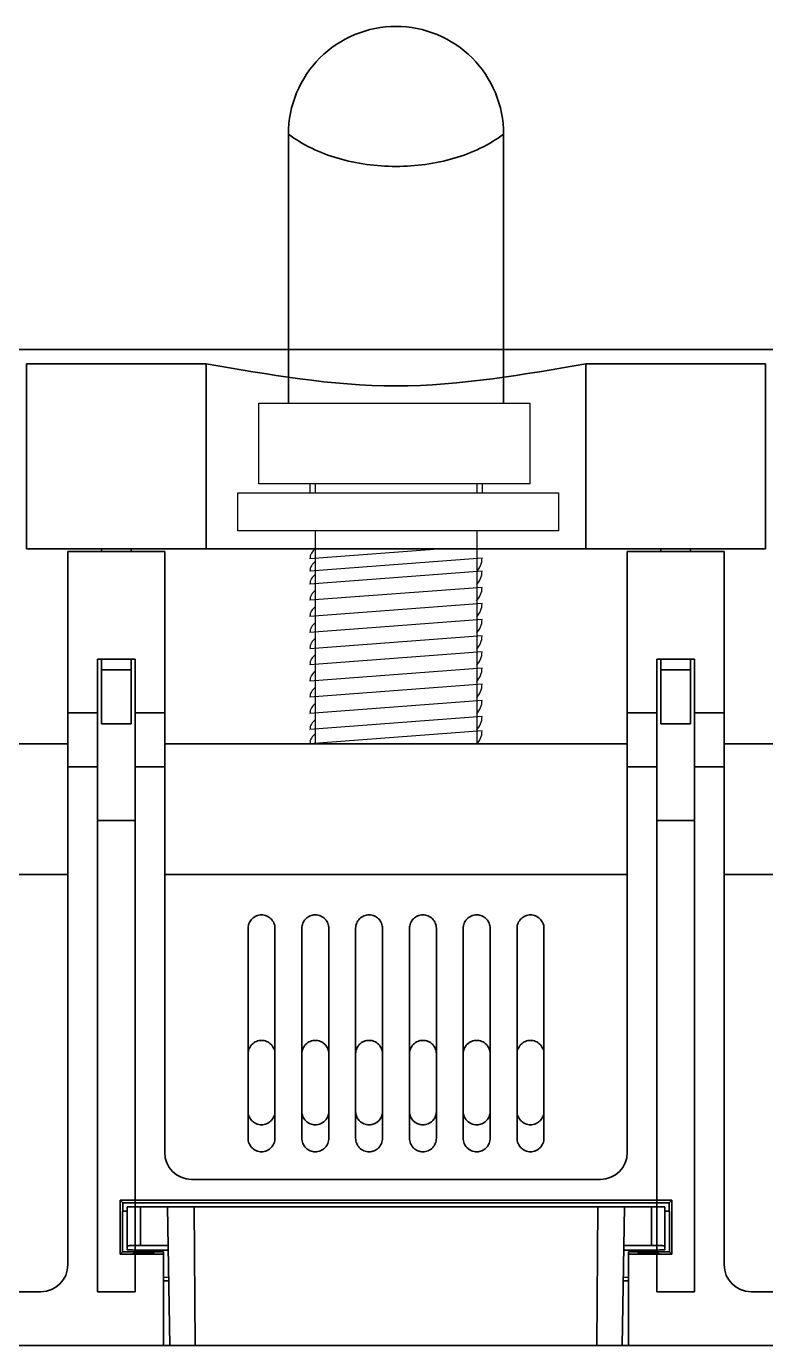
# Model space of a CAD drawing. Header units: millimetres. Extents: x 58 to 898, y 43 to 722.
# Drawn here: x 771.62 to 799.1, y 74.2 to 123.2 of the extents above; entities that cross this region are included whole.
import ezdxf

# ---------------------------------------------------------------- set-up
doc = ezdxf.new("R2010")
doc.units = ezdxf.units.MM
doc.layers.add('3', color=3, linetype='Continuous')
doc.layers.add('4', color=133, linetype='Continuous')

msp = doc.modelspace()

# ---------------------------------------------------------------- linework, layer by layer
at = {"color": 0, "linetype": 'ByBlock', "lineweight": 35}
for p, q in [((781.36, 109.195), (781.36, 119.195)), ((789.36, 109.195), (789.36, 119.195)), ((825.36, 111.195), (745.36, 111.195)), ((812.86, 111.195), (757.86, 111.195)), ((775.105, 79.6), (795.615, 79.6)), ((775.105, 79.6), (775.21, 79.495)), ((775.105, 79.6), (775.105, 77.591)), ((795.51, 79.495), (775.21, 79.495)), ((775.21, 79.495), (775.21, 79.195)), ((795.615, 79.6), (795.51, 79.495)), ((795.51, 79.195), (795.51, 79.495)), ((795.615, 77.591), (795.615, 79.6)), ((775.193, 79.195), (775.192, 77.678)), ((775.193, 79.195), (775.36, 79.195)), ((775.36, 79.345), (795.36, 79.345)), ((775.36, 77.754), (775.36, 79.345)), ((775.86, 77.911), (775.86, 79.345)), ((776.86, 79.345), (776.95, 74.195)), ((777.86, 79.345), (777.897, 74.195)), ((792.823, 74.195), (792.86, 79.345)), ((793.77, 74.195), (793.86, 79.345)), ((794.86, 79.345), (794.86, 77.911)), ((795.36, 77.754), (795.36, 79.345)), ((795.528, 79.195), (795.36, 79.195)), ((795.528, 79.195), (795.528, 77.678)), ((776.885, 77.911), (775.86, 77.911)), ((794.86, 77.911), (793.835, 77.911)), ((775.105, 77.591), (775.192, 77.678)), ((775.105, 77.591), (776.71, 77.591)), ((775.192, 77.678), (776.71, 77.678)), ((776.71, 77.597), (775.688, 77.63)), ((775.719, 77.645), (776.71, 77.673)), ((775.719, 77.63), (775.719, 77.645)), ((775.86, 77.745), (776.888, 77.745)), ((776.71, 74.195), (776.71, 77.673)), ((793.832, 77.745), (794.86, 77.745)), ((794.01, 77.678), (795.528, 77.678)), ((794.01, 77.673), (795.002, 77.645)), ((794.01, 74.195), (794.01, 77.673)), ((795.032, 77.63), (794.01, 77.597)), ((794.01, 77.591), (795.615, 77.591)), ((795.002, 77.63), (795.002, 77.645)), ((795.615, 77.591), (795.528, 77.678)), ((776.71, 76.726), (776.894, 76.736)), ((776.894, 76.736), (776.906, 76.736)), ((793.815, 76.736), (793.827, 76.736)), ((793.827, 76.736), (794.01, 76.726))]:
    msp.add_line(p, q, dxfattribs=at)
for points, knots in [([(781.36, 119.195), (781.36, 119.716), (781.568, 120.768), (782.458, 122.097), (783.788, 122.987), (784.84, 123.195), (785.36, 123.195)], [0, 0, 0, 0, 1.560723, 3.121445, 4.682168, 6.24289, 6.24289, 6.24289, 6.24289]), ([(785.36, 123.195), (785.88, 123.195), (786.932, 122.987), (788.262, 122.097), (789.152, 120.768), (789.36, 119.716), (789.36, 119.195)], [0, 0, 0, 0, 1.560723, 3.121445, 4.682168, 6.24289, 6.24289, 6.24289, 6.24289]), ([(781.36, 119.195), (781.63, 118.993), (782.223, 118.637), (783.206, 118.265), (784.264, 118.043), (785.36, 117.97), (786.456, 118.043), (787.514, 118.265), (788.498, 118.637), (789.09, 118.993), (789.36, 119.195)], [0, 0, 0, 0, 1.012314, 2.059029, 3.140808, 4.242998, 5.345189, 6.426967, 7.473683, 8.485997, 8.485997, 8.485997, 8.485997]), ([(775.36, 77.903), (775.36, 77.908), (775.396, 77.9), (775.432, 77.911), (775.517, 77.908), (775.615, 77.911), (775.734, 77.911), (775.817, 77.911), (775.86, 77.911)], [0, 0, 0, 0, 0.0171891, 0.0671906, 0.1466767, 0.2502403, 0.3708279, 0.5002268, 0.5002268, 0.5002268, 0.5002268]), ([(795.36, 77.903), (795.36, 77.908), (795.324, 77.9), (795.288, 77.911), (795.204, 77.908), (795.105, 77.911), (794.986, 77.911), (794.903, 77.911), (794.86, 77.911)], [0, 0, 0, 0, 0.0171891, 0.0671906, 0.1466767, 0.2502403, 0.3708279, 0.5002268, 0.5002268, 0.5002268, 0.5002268]), ([(775.86, 77.745), (775.817, 77.745), (775.734, 77.746), (775.615, 77.746), (775.517, 77.749), (775.432, 77.746), (775.396, 77.757), (775.36, 77.748), (775.36, 77.754)], [0, 0, 0, 0, 0.1293989, 0.2499865, 0.3535501, 0.4330362, 0.4830376, 0.5002268, 0.5002268, 0.5002268, 0.5002268]), ([(795.36, 77.754), (795.36, 77.748), (795.324, 77.757), (795.288, 77.746), (795.204, 77.749), (795.105, 77.746), (794.986, 77.746), (794.903, 77.745), (794.86, 77.745)], [0, 0, 0, 0, 0.0171891, 0.0671906, 0.1466767, 0.2502403, 0.3708279, 0.5002268, 0.5002268, 0.5002268, 0.5002268]), ([(776.71, 76.602), (776.739, 76.602), (776.805, 76.601), (776.871, 76.6), (776.908, 76.599)], [0, 0, 0, 0, 0.0863687, 0.1979493, 0.1979493, 0.1979493, 0.1979493]), ([(793.812, 76.599), (793.849, 76.6), (793.915, 76.601), (793.981, 76.602), (794.01, 76.602)], [0, 0, 0, 0, 0.1115806, 0.1979493, 0.1979493, 0.1979493, 0.1979493])]:
    msp.add_open_spline(points, degree=3, knots=knots, dxfattribs=at)
for points in [[(775.586, 77.632), (775.566, 77.605), (775.654, 77.631), (775.688, 77.63)], [(795.134, 77.632), (795.154, 77.605), (795.066, 77.631), (795.032, 77.63)]]:
    msp.add_open_spline(points, degree=3, dxfattribs=at)
at = {"layer": '3', "color": 0, "linetype": 'ByBlock', "lineweight": 35}
for p, q in [((755.06, 111.195), (815.66, 111.195)), ((778.303, 110.66), (771.618, 110.66)), ((771.618, 110.66), (771.618, 103.796)), ((778.303, 110.66), (778.303, 103.796)), ((799.103, 110.66), (792.418, 110.66)), ((792.418, 110.66), (792.418, 103.796)), ((799.103, 110.66), (799.103, 103.796)), ((771.618, 103.796), (778.303, 103.796)), ((774.41, 103.796), (774.41, 103.696)), ((775.51, 103.796), (775.51, 103.696)), ((778.303, 103.796), (792.418, 103.796)), ((799.103, 103.796), (792.418, 103.796)), ((795.21, 103.796), (795.21, 103.696)), ((796.31, 103.796), (796.31, 103.696)), ((774.41, 99.696), (774.41, 99.296)), ((775.51, 99.696), (775.51, 99.296)), ((795.21, 99.696), (795.21, 99.296)), ((796.31, 99.696), (796.31, 99.296)), ((774.41, 99.296), (775.51, 99.296)), ((774.41, 99.296), (774.41, 97.296)), ((775.51, 99.296), (775.51, 97.296)), ((796.31, 99.296), (795.21, 99.296)), ((795.21, 99.296), (795.21, 97.296)), ((796.31, 99.296), (796.31, 97.296)), ((775.51, 97.296), (774.41, 97.296)), ((795.21, 97.296), (796.31, 97.296))]:
    msp.add_line(p, q, dxfattribs=at)
at = {"layer": '3'}
for p, q in [((780.255, 109.195), (790.336, 109.195)), ((780.255, 106.21), (780.255, 109.195)), ((790.336, 109.195), (790.336, 106.21)), ((790.336, 106.21), (780.255, 106.21)), ((782.16, 106.21), (782.16, 105.868)), ((782.36, 106.21), (782.36, 105.868)), ((788.36, 106.21), (788.36, 105.868)), ((788.56, 106.21), (788.56, 105.868)), ((782.36, 104.454), (782.36, 96.545)), ((788.36, 104.454), (788.36, 96.545)), ((787.104, 103.796), (782.16, 103.425)), ((788.56, 103.44), (782.16, 102.96)), ((788.56, 102.96), (782.16, 102.48)), ((788.56, 102.36), (782.16, 101.88)), ((788.56, 101.76), (782.16, 101.28)), ((788.56, 101.16), (782.16, 100.68)), ((788.56, 100.56), (782.16, 100.08)), ((788.56, 99.96), (782.16, 99.48)), ((788.56, 99.36), (782.16, 98.88)), ((788.56, 98.76), (782.16, 98.28)), ((788.56, 98.16), (782.16, 97.68)), ((788.56, 97.56), (782.16, 97.08)), ((788.56, 97.025), (782.16, 96.545))]:
    msp.add_line(p, q, dxfattribs=at)
msp.add_lwpolyline([(779.476, 105.868), (791.405, 105.868), (791.405, 104.454), (779.476, 104.454)], close=True, dxfattribs=at)
for centre, radius, start, end in [((782.575, 103.425), 0.414, 121.1623, 180), ((787.867, 103.44), 0.693, 314.352, 0), ((782.575, 102.96), 0.414, 121.1623, 180), ((787.867, 102.96), 0.693, 314.352, 0), ((782.575, 102.48), 0.414, 121.1623, 180), ((782.575, 101.88), 0.414, 121.1623, 180), ((787.867, 102.36), 0.693, 314.352, 0), ((782.575, 101.28), 0.414, 121.1623, 180), ((787.867, 101.76), 0.693, 314.352, 0), ((782.575, 100.68), 0.414, 121.1623, 180), ((787.867, 101.16), 0.693, 314.352, 0), ((787.867, 100.56), 0.693, 314.352, 0), ((782.575, 100.095), 0.414, 121.1623, 180), ((787.867, 99.96), 0.693, 314.352, 0), ((782.575, 99.495), 0.414, 121.1623, 180), ((782.575, 98.88), 0.414, 121.1623, 180), ((787.867, 99.36), 0.693, 314.352, 0), ((782.575, 98.28), 0.414, 121.1623, 180), ((787.867, 98.76), 0.693, 314.352, 0), ((782.575, 97.68), 0.414, 121.1623, 180), ((787.867, 98.16), 0.693, 314.352, 0), ((787.867, 97.56), 0.693, 314.352, 0), ((782.575, 97.08), 0.414, 121.1623, 180), ((787.867, 97.025), 0.693, 314.352, 0), ((782.575, 96.56), 0.414, 121.1623, 180)]:
    msp.add_arc(centre, radius, start, end, dxfattribs=at)
at = {"layer": '3', "color": 0, "linetype": 'ByBlock', "lineweight": 35}
msp.add_open_spline([(778.303, 110.66), (780.596, 110.277), (782.933, 109.841), (787.793, 109.842), (790.125, 110.277), (792.418, 110.66)], degree=3, knots=[0, 0, 0, 0, 0.5, 0.5, 1, 1, 1, 1], dxfattribs=at)
at = {"layer": '4', "color": 0, "linetype": 'ByBlock', "lineweight": 35}
for p, q in [((773.16, 103.696), (776.76, 103.696)), ((773.16, 97.695), (773.16, 103.696)), ((776.76, 97.695), (776.76, 103.696)), ((797.56, 103.696), (793.96, 103.696)), ((793.96, 97.695), (793.96, 103.696)), ((797.56, 97.695), (797.56, 103.696)), ((774.26, 99.695), (774.26, 97.695)), ((774.26, 99.695), (775.66, 99.695)), ((775.66, 99.695), (775.66, 97.695)), ((795.06, 97.695), (795.06, 99.695)), ((796.46, 99.695), (795.06, 99.695)), ((796.46, 97.695), (796.46, 99.695)), ((773.16, 97.695), (773.16, 95.695)), ((773.16, 97.695), (774.26, 97.695)), ((774.26, 97.695), (774.26, 95.695)), ((775.66, 97.695), (775.66, 95.695)), ((775.66, 97.695), (776.76, 97.695)), ((776.76, 95.695), (776.76, 97.695)), ((793.96, 97.695), (795.06, 97.695)), ((793.96, 97.695), (793.96, 95.695)), ((795.06, 97.695), (795.06, 95.695)), ((796.46, 97.695), (796.46, 95.695)), ((796.46, 97.695), (797.56, 97.695)), ((797.56, 97.695), (797.56, 95.695)), ((773.16, 95.695), (774.26, 95.695)), ((773.16, 77.195), (773.16, 95.695)), ((774.26, 76.195), (774.26, 95.695)), ((775.66, 95.695), (776.76, 95.695)), ((775.66, 95.695), (775.66, 76.195)), ((776.76, 95.695), (776.76, 81.368)), ((793.96, 95.695), (793.96, 81.368)), ((793.96, 95.695), (795.06, 95.695)), ((795.06, 95.695), (795.06, 76.195)), ((796.46, 76.195), (796.46, 95.695)), ((796.46, 95.695), (797.56, 95.695)), ((797.56, 77.195), (797.56, 95.695)), ((774.26, 93.695), (775.66, 93.695)), ((796.46, 93.695), (795.06, 93.695)), ((793.96, 91.695), (776.76, 91.695)), ((779.86, 89.695), (779.86, 81.896)), ((780.86, 81.896), (780.86, 89.695)), ((781.86, 89.695), (781.86, 81.896)), ((782.86, 81.896), (782.86, 89.695)), ((783.86, 89.695), (783.86, 81.896)), ((784.86, 81.896), (784.86, 89.695)), ((785.86, 81.896), (785.86, 89.695)), ((786.86, 89.695), (786.86, 81.896)), ((787.86, 81.896), (787.86, 89.695)), ((788.86, 89.695), (788.86, 81.896)), ((789.86, 81.896), (789.86, 89.695)), ((790.86, 89.695), (790.86, 81.896)), ((777.76, 80.368), (792.96, 80.368)), ((756.96, 76.195), (772.16, 76.195)), ((775.66, 76.195), (774.26, 76.195)), ((795.06, 76.195), (796.46, 76.195)), ((813.76, 76.195), (798.56, 76.195)), ((816.76, 74.195), (753.96, 74.195))]:
    msp.add_line(p, q, dxfattribs=at)
at = {"layer": '4', "color": 0, "linetype": 'ByBlock', "lineweight": 35, "extrusion": (0, 0, -1)}
for centre, start, end in [((-777.76, 81.368), 270, 0), ((-792.96, 81.368), 180, 270), ((-772.16, 77.195), 180, 270), ((-798.56, 77.195), 270, 0)]:
    msp.add_arc(centre, 1, start, end, dxfattribs=at)
at = {"layer": '4', "color": 0, "linetype": 'ByBlock', "lineweight": 35}
for points in [[(755.96, 96.545), (761.576, 96.545), (767.544, 96.545), (773.16, 96.545)], [(814.76, 96.545), (809.144, 96.545), (803.176, 96.545), (797.56, 96.545)], [(773.16, 91.695), (767.544, 91.695), (761.576, 91.695), (755.96, 91.695)], [(797.56, 91.695), (803.176, 91.695), (809.144, 91.695), (814.76, 91.695)]]:
    msp.add_rational_spline(points, [1, 0.960635087259, 0.960635087259, 1], degree=3, dxfattribs=at)
msp.add_open_spline([(776.76, 96.545), (782.319, 96.545), (788.401, 96.545), (793.96, 96.545)], degree=3, dxfattribs=at)
for points, knots in [([(780.86, 89.695), (780.86, 89.729), (780.857, 89.762), (780.844, 89.826), (780.834, 89.859), (780.808, 89.919), (780.793, 89.948), (780.756, 90.003), (780.734, 90.029), (780.665, 90.097), (780.609, 90.134), (780.519, 90.171), (780.487, 90.18), (780.424, 90.192), (780.392, 90.196), (780.327, 90.195), (780.294, 90.192), (780.231, 90.18), (780.2, 90.17), (780.14, 90.146), (780.111, 90.13), (780.057, 90.095), (780.032, 90.074), (779.962, 90.005), (779.925, 89.95), (779.886, 89.858), (779.877, 89.827), (779.864, 89.762), (779.86, 89.729), (779.86, 89.695)], [0, 0, 0, 0, 0.0625, 0.0625, 0.125, 0.125, 0.1875, 0.1875, 0.25, 0.25, 0.375, 0.375, 0.4375, 0.4375, 0.5, 0.5, 0.5625, 0.5625, 0.625, 0.625, 0.6875, 0.6875, 0.75, 0.75, 0.875, 0.875, 0.9375, 0.9375, 1, 1, 1, 1]), ([(782.86, 89.695), (782.86, 89.729), (782.857, 89.761), (782.844, 89.825), (782.834, 89.857), (782.809, 89.918), (782.794, 89.947), (782.757, 90.001), (782.736, 90.027), (782.666, 90.096), (782.611, 90.133), (782.49, 90.183), (782.425, 90.196), (782.327, 90.195), (782.294, 90.192), (782.231, 90.18), (782.2, 90.17), (782.139, 90.145), (782.11, 90.13), (782.056, 90.094), (782.031, 90.073), (781.984, 90.027), (781.963, 90.001), (781.927, 89.947), (781.911, 89.918), (781.886, 89.857), (781.876, 89.826), (781.863, 89.762), (781.86, 89.729), (781.86, 89.695)], [0, 0, 0, 0, 0.0625, 0.0625, 0.125, 0.125, 0.1875, 0.1875, 0.25, 0.25, 0.375, 0.375, 0.5, 0.5, 0.5625, 0.5625, 0.625, 0.625, 0.6875, 0.6875, 0.75, 0.75, 0.8125, 0.8125, 0.875, 0.875, 0.9375, 0.9375, 1, 1, 1, 1]), ([(784.86, 89.695), (784.86, 89.729), (784.857, 89.761), (784.844, 89.825), (784.835, 89.857), (784.809, 89.917), (784.794, 89.946), (784.758, 90), (784.737, 90.026), (784.667, 90.095), (784.612, 90.133), (784.491, 90.182), (784.425, 90.195), (784.328, 90.195), (784.295, 90.192), (784.231, 90.179), (784.199, 90.17), (784.139, 90.145), (784.11, 90.129), (784.055, 90.093), (784.03, 90.073), (783.984, 90.026), (783.963, 90.001), (783.927, 89.947), (783.911, 89.917), (783.886, 89.857), (783.876, 89.826), (783.863, 89.762), (783.86, 89.729), (783.86, 89.695)], [0, 0, 0, 0, 0.0625, 0.0625, 0.125, 0.125, 0.1875, 0.1875, 0.25, 0.25, 0.375, 0.375, 0.5, 0.5, 0.5625, 0.5625, 0.625, 0.625, 0.6875, 0.6875, 0.75, 0.75, 0.8125, 0.8125, 0.875, 0.875, 0.9375, 0.9375, 1, 1, 1, 1]), ([(785.86, 89.695), (785.86, 89.729), (785.863, 89.761), (785.876, 89.825), (785.886, 89.857), (785.911, 89.917), (785.926, 89.946), (785.963, 90), (785.984, 90.026), (786.053, 90.095), (786.109, 90.133), (786.229, 90.182), (786.295, 90.195), (786.393, 90.195), (786.426, 90.192), (786.49, 90.179), (786.521, 90.17), (786.581, 90.145), (786.611, 90.129), (786.665, 90.093), (786.69, 90.073), (786.737, 90.026), (786.757, 90.001), (786.794, 89.947), (786.809, 89.917), (786.835, 89.857), (786.844, 89.826), (786.857, 89.762), (786.86, 89.729), (786.86, 89.695)], [0, 0, 0, 0, 0.0625, 0.0625, 0.125, 0.125, 0.1875, 0.1875, 0.25, 0.25, 0.375, 0.375, 0.5, 0.5, 0.5625, 0.5625, 0.625, 0.625, 0.6875, 0.6875, 0.75, 0.75, 0.8125, 0.8125, 0.875, 0.875, 0.9375, 0.9375, 1, 1, 1, 1]), ([(787.86, 89.695), (787.86, 89.729), (787.863, 89.761), (787.876, 89.825), (787.886, 89.857), (787.911, 89.918), (787.927, 89.947), (787.963, 90.001), (787.984, 90.027), (788.054, 90.096), (788.11, 90.133), (788.23, 90.183), (788.295, 90.196), (788.393, 90.195), (788.426, 90.192), (788.49, 90.18), (788.521, 90.17), (788.581, 90.145), (788.61, 90.13), (788.664, 90.094), (788.689, 90.073), (788.736, 90.027), (788.757, 90.001), (788.793, 89.947), (788.809, 89.918), (788.834, 89.857), (788.844, 89.826), (788.857, 89.762), (788.86, 89.729), (788.86, 89.695)], [0, 0, 0, 0, 0.0625, 0.0625, 0.125, 0.125, 0.1875, 0.1875, 0.25, 0.25, 0.375, 0.375, 0.5, 0.5, 0.5625, 0.5625, 0.625, 0.625, 0.6875, 0.6875, 0.75, 0.75, 0.8125, 0.8125, 0.875, 0.875, 0.9375, 0.9375, 1, 1, 1, 1]), ([(789.86, 89.695), (789.86, 89.729), (789.863, 89.762), (789.876, 89.826), (789.886, 89.859), (789.912, 89.919), (789.928, 89.948), (789.964, 90.003), (789.986, 90.029), (790.056, 90.097), (790.111, 90.134), (790.201, 90.171), (790.233, 90.18), (790.297, 90.192), (790.329, 90.196), (790.393, 90.195), (790.426, 90.192), (790.489, 90.18), (790.52, 90.17), (790.58, 90.146), (790.609, 90.13), (790.663, 90.095), (790.688, 90.074), (790.758, 90.005), (790.796, 89.95), (790.834, 89.858), (790.844, 89.827), (790.857, 89.762), (790.86, 89.729), (790.86, 89.695)], [0, 0, 0, 0, 0.0625, 0.0625, 0.125, 0.125, 0.1875, 0.1875, 0.25, 0.25, 0.375, 0.375, 0.4375, 0.4375, 0.5, 0.5, 0.5625, 0.5625, 0.625, 0.625, 0.6875, 0.6875, 0.75, 0.75, 0.875, 0.875, 0.9375, 0.9375, 1, 1, 1, 1]), ([(779.86, 85.032), (779.86, 85.066), (779.864, 85.099), (779.877, 85.163), (779.886, 85.196), (779.912, 85.256), (779.928, 85.285), (779.964, 85.34), (779.986, 85.365), (780.055, 85.434), (780.111, 85.47), (780.2, 85.507), (780.232, 85.517), (780.295, 85.529), (780.327, 85.532), (780.391, 85.532), (780.424, 85.529), (780.487, 85.517), (780.518, 85.508), (780.579, 85.483), (780.608, 85.468), (780.662, 85.432), (780.687, 85.412), (780.734, 85.366), (780.755, 85.34), (780.792, 85.286), (780.808, 85.257), (780.834, 85.196), (780.844, 85.164), (780.857, 85.099), (780.86, 85.066), (780.86, 85.032)], [0, 0, 0, 0, 0.0625, 0.0625, 0.125, 0.125, 0.1875, 0.1875, 0.25, 0.25, 0.375, 0.375, 0.4375, 0.4375, 0.5, 0.5, 0.5625, 0.5625, 0.625, 0.625, 0.6875, 0.6875, 0.75, 0.75, 0.8125, 0.8125, 0.875, 0.875, 0.9375, 0.9375, 1, 1, 1, 1]), ([(781.86, 85.032), (781.86, 85.066), (781.863, 85.098), (781.876, 85.162), (781.886, 85.194), (781.911, 85.255), (781.927, 85.284), (781.963, 85.338), (781.984, 85.364), (782.053, 85.433), (782.109, 85.47), (782.199, 85.507), (782.23, 85.516), (782.295, 85.529), (782.327, 85.532), (782.392, 85.532), (782.425, 85.529), (782.489, 85.517), (782.52, 85.507), (782.58, 85.483), (782.609, 85.467), (782.664, 85.431), (782.689, 85.41), (782.736, 85.364), (782.757, 85.339), (782.793, 85.284), (782.809, 85.255), (782.834, 85.194), (782.844, 85.163), (782.857, 85.099), (782.86, 85.066), (782.86, 85.032)], [0, 0, 0, 0, 0.0625, 0.0625, 0.125, 0.125, 0.1875, 0.1875, 0.25, 0.25, 0.375, 0.375, 0.4375, 0.4375, 0.5, 0.5, 0.5625, 0.5625, 0.625, 0.625, 0.6875, 0.6875, 0.75, 0.75, 0.8125, 0.8125, 0.875, 0.875, 0.9375, 0.9375, 1, 1, 1, 1]), ([(783.86, 85.032), (783.86, 85.065), (783.863, 85.098), (783.876, 85.162), (783.886, 85.194), (783.911, 85.254), (783.926, 85.283), (783.962, 85.337), (783.984, 85.363), (784.053, 85.432), (784.108, 85.469), (784.229, 85.519), (784.294, 85.532), (784.392, 85.532), (784.425, 85.529), (784.489, 85.516), (784.52, 85.507), (784.581, 85.482), (784.61, 85.466), (784.665, 85.43), (784.69, 85.41), (784.737, 85.363), (784.757, 85.338), (784.794, 85.284), (784.809, 85.254), (784.834, 85.194), (784.844, 85.163), (784.857, 85.098), (784.86, 85.065), (784.86, 85.032)], [0, 0, 0, 0, 0.0625, 0.0625, 0.125, 0.125, 0.1875, 0.1875, 0.25, 0.25, 0.375, 0.375, 0.5, 0.5, 0.5625, 0.5625, 0.625, 0.625, 0.6875, 0.6875, 0.75, 0.75, 0.8125, 0.8125, 0.875, 0.875, 0.9375, 0.9375, 1, 1, 1, 1]), ([(786.86, 85.032), (786.86, 85.065), (786.857, 85.098), (786.844, 85.162), (786.835, 85.194), (786.809, 85.254), (786.794, 85.283), (786.758, 85.337), (786.737, 85.363), (786.668, 85.432), (786.612, 85.469), (786.492, 85.519), (786.426, 85.532), (786.328, 85.532), (786.295, 85.529), (786.231, 85.516), (786.2, 85.507), (786.139, 85.482), (786.11, 85.466), (786.056, 85.43), (786.03, 85.41), (785.984, 85.363), (785.963, 85.338), (785.927, 85.284), (785.911, 85.254), (785.886, 85.194), (785.876, 85.163), (785.863, 85.098), (785.86, 85.065), (785.86, 85.032)], [0, 0, 0, 0, 0.0625, 0.0625, 0.125, 0.125, 0.1875, 0.1875, 0.25, 0.25, 0.375, 0.375, 0.5, 0.5, 0.5625, 0.5625, 0.625, 0.625, 0.6875, 0.6875, 0.75, 0.75, 0.8125, 0.8125, 0.875, 0.875, 0.9375, 0.9375, 1, 1, 1, 1]), ([(788.86, 85.032), (788.86, 85.066), (788.857, 85.098), (788.844, 85.162), (788.834, 85.194), (788.809, 85.255), (788.794, 85.284), (788.757, 85.338), (788.736, 85.364), (788.667, 85.433), (788.611, 85.47), (788.521, 85.507), (788.49, 85.516), (788.426, 85.529), (788.393, 85.532), (788.329, 85.532), (788.296, 85.529), (788.232, 85.517), (788.201, 85.507), (788.14, 85.483), (788.111, 85.467), (788.057, 85.431), (788.031, 85.41), (787.984, 85.364), (787.964, 85.339), (787.927, 85.284), (787.911, 85.255), (787.886, 85.194), (787.876, 85.163), (787.863, 85.099), (787.86, 85.066), (787.86, 85.032)], [0, 0, 0, 0, 0.0625, 0.0625, 0.125, 0.125, 0.1875, 0.1875, 0.25, 0.25, 0.375, 0.375, 0.4375, 0.4375, 0.5, 0.5, 0.5625, 0.5625, 0.625, 0.625, 0.6875, 0.6875, 0.75, 0.75, 0.8125, 0.8125, 0.875, 0.875, 0.9375, 0.9375, 1, 1, 1, 1]), ([(790.86, 85.032), (790.86, 85.066), (790.857, 85.099), (790.844, 85.163), (790.834, 85.196), (790.808, 85.256), (790.793, 85.285), (790.756, 85.34), (790.735, 85.365), (790.665, 85.434), (790.61, 85.47), (790.52, 85.507), (790.489, 85.517), (790.425, 85.529), (790.393, 85.532), (790.329, 85.532), (790.296, 85.529), (790.233, 85.517), (790.202, 85.508), (790.142, 85.483), (790.113, 85.468), (790.058, 85.432), (790.033, 85.412), (789.986, 85.366), (789.965, 85.34), (789.928, 85.286), (789.912, 85.257), (789.886, 85.196), (789.877, 85.164), (789.864, 85.099), (789.86, 85.066), (789.86, 85.032)], [0, 0, 0, 0, 0.0625, 0.0625, 0.125, 0.125, 0.1875, 0.1875, 0.25, 0.25, 0.375, 0.375, 0.4375, 0.4375, 0.5, 0.5, 0.5625, 0.5625, 0.625, 0.625, 0.6875, 0.6875, 0.75, 0.75, 0.8125, 0.8125, 0.875, 0.875, 0.9375, 0.9375, 1, 1, 1, 1]), ([(779.86, 82.896), (779.86, 82.862), (779.863, 82.829), (779.877, 82.765), (779.886, 82.733), (779.912, 82.672), (779.928, 82.643), (779.964, 82.589), (779.986, 82.563), (780.055, 82.494), (780.111, 82.458), (780.2, 82.421), (780.231, 82.412), (780.295, 82.399), (780.327, 82.396), (780.391, 82.396), (780.424, 82.399), (780.487, 82.411), (780.518, 82.42), (780.578, 82.445), (780.608, 82.46), (780.662, 82.496), (780.687, 82.516), (780.734, 82.563), (780.755, 82.588), (780.792, 82.642), (780.808, 82.671), (780.834, 82.733), (780.844, 82.764), (780.857, 82.829), (780.86, 82.862), (780.86, 82.896)], [0, 0, 0, 0, 0.0625, 0.0625, 0.125, 0.125, 0.1875, 0.1875, 0.25, 0.25, 0.375, 0.375, 0.4375, 0.4375, 0.5, 0.5, 0.5625, 0.5625, 0.625, 0.625, 0.6875, 0.6875, 0.75, 0.75, 0.8125, 0.8125, 0.875, 0.875, 0.9375, 0.9375, 1, 1, 1, 1]), ([(781.86, 82.896), (781.86, 82.863), (781.863, 82.83), (781.876, 82.766), (781.886, 82.734), (781.911, 82.673), (781.927, 82.645), (781.963, 82.59), (781.984, 82.565), (782.053, 82.496), (782.109, 82.459), (782.229, 82.409), (782.294, 82.396), (782.392, 82.396), (782.425, 82.399), (782.489, 82.412), (782.52, 82.421), (782.58, 82.446), (782.609, 82.461), (782.664, 82.497), (782.689, 82.518), (782.736, 82.564), (782.757, 82.59), (782.793, 82.644), (782.809, 82.673), (782.834, 82.734), (782.844, 82.765), (782.857, 82.829), (782.86, 82.863), (782.86, 82.896)], [0, 0, 0, 0, 0.0625, 0.0625, 0.125, 0.125, 0.1875, 0.1875, 0.25, 0.25, 0.375, 0.375, 0.5, 0.5, 0.5625, 0.5625, 0.625, 0.625, 0.6875, 0.6875, 0.75, 0.75, 0.8125, 0.8125, 0.875, 0.875, 0.9375, 0.9375, 1, 1, 1, 1]), ([(783.86, 82.896), (783.86, 82.863), (783.863, 82.83), (783.876, 82.766), (783.886, 82.735), (783.911, 82.674), (783.926, 82.645), (783.962, 82.591), (783.984, 82.565), (784.053, 82.496), (784.108, 82.459), (784.229, 82.409), (784.294, 82.396), (784.392, 82.396), (784.425, 82.399), (784.489, 82.412), (784.521, 82.421), (784.581, 82.446), (784.61, 82.462), (784.665, 82.498), (784.69, 82.519), (784.737, 82.565), (784.757, 82.591), (784.794, 82.645), (784.809, 82.674), (784.835, 82.735), (784.844, 82.766), (784.857, 82.83), (784.86, 82.863), (784.86, 82.896)], [0, 0, 0, 0, 0.0625, 0.0625, 0.125, 0.125, 0.1875, 0.1875, 0.25, 0.25, 0.375, 0.375, 0.5, 0.5, 0.5625, 0.5625, 0.625, 0.625, 0.6875, 0.6875, 0.75, 0.75, 0.8125, 0.8125, 0.875, 0.875, 0.9375, 0.9375, 1, 1, 1, 1]), ([(786.86, 82.896), (786.86, 82.863), (786.857, 82.83), (786.844, 82.766), (786.835, 82.735), (786.809, 82.674), (786.794, 82.645), (786.758, 82.591), (786.737, 82.565), (786.668, 82.496), (786.612, 82.459), (786.492, 82.409), (786.426, 82.396), (786.328, 82.396), (786.295, 82.399), (786.231, 82.412), (786.2, 82.421), (786.139, 82.446), (786.11, 82.462), (786.056, 82.498), (786.03, 82.519), (785.984, 82.565), (785.963, 82.591), (785.927, 82.645), (785.911, 82.674), (785.886, 82.735), (785.876, 82.766), (785.863, 82.83), (785.86, 82.863), (785.86, 82.896)], [0, 0, 0, 0, 0.0625, 0.0625, 0.125, 0.125, 0.1875, 0.1875, 0.25, 0.25, 0.375, 0.375, 0.5, 0.5, 0.5625, 0.5625, 0.625, 0.625, 0.6875, 0.6875, 0.75, 0.75, 0.8125, 0.8125, 0.875, 0.875, 0.9375, 0.9375, 1, 1, 1, 1]), ([(788.86, 82.896), (788.86, 82.863), (788.857, 82.83), (788.844, 82.766), (788.834, 82.734), (788.809, 82.673), (788.794, 82.645), (788.757, 82.59), (788.736, 82.565), (788.667, 82.496), (788.611, 82.459), (788.491, 82.409), (788.426, 82.396), (788.328, 82.396), (788.295, 82.399), (788.232, 82.412), (788.201, 82.421), (788.14, 82.446), (788.111, 82.461), (788.057, 82.497), (788.031, 82.518), (787.984, 82.564), (787.964, 82.59), (787.927, 82.644), (787.911, 82.673), (787.886, 82.734), (787.876, 82.765), (787.863, 82.829), (787.86, 82.863), (787.86, 82.896)], [0, 0, 0, 0, 0.0625, 0.0625, 0.125, 0.125, 0.1875, 0.1875, 0.25, 0.25, 0.375, 0.375, 0.5, 0.5, 0.5625, 0.5625, 0.625, 0.625, 0.6875, 0.6875, 0.75, 0.75, 0.8125, 0.8125, 0.875, 0.875, 0.9375, 0.9375, 1, 1, 1, 1]), ([(790.86, 82.896), (790.86, 82.862), (790.857, 82.829), (790.844, 82.765), (790.834, 82.733), (790.808, 82.672), (790.793, 82.643), (790.756, 82.589), (790.735, 82.563), (790.665, 82.494), (790.61, 82.458), (790.52, 82.421), (790.489, 82.412), (790.425, 82.399), (790.393, 82.396), (790.329, 82.396), (790.296, 82.399), (790.233, 82.411), (790.202, 82.42), (790.142, 82.445), (790.113, 82.46), (790.058, 82.496), (790.033, 82.516), (789.986, 82.563), (789.965, 82.588), (789.928, 82.642), (789.912, 82.671), (789.886, 82.733), (789.877, 82.764), (789.864, 82.829), (789.86, 82.862), (789.86, 82.896)], [0, 0, 0, 0, 0.0625, 0.0625, 0.125, 0.125, 0.1875, 0.1875, 0.25, 0.25, 0.375, 0.375, 0.4375, 0.4375, 0.5, 0.5, 0.5625, 0.5625, 0.625, 0.625, 0.6875, 0.6875, 0.75, 0.75, 0.8125, 0.8125, 0.875, 0.875, 0.9375, 0.9375, 1, 1, 1, 1]), ([(779.86, 81.896), (779.86, 81.862), (779.863, 81.83), (779.876, 81.765), (779.886, 81.733), (779.912, 81.672), (779.927, 81.643), (779.964, 81.589), (779.985, 81.563), (780.055, 81.495), (780.11, 81.458), (780.2, 81.421), (780.231, 81.412), (780.295, 81.399), (780.327, 81.396), (780.391, 81.396), (780.424, 81.399), (780.488, 81.411), (780.518, 81.421), (780.579, 81.445), (780.608, 81.46), (780.662, 81.496), (780.688, 81.517), (780.735, 81.563), (780.756, 81.588), (780.792, 81.642), (780.808, 81.672), (780.834, 81.733), (780.844, 81.764), (780.857, 81.829), (780.86, 81.862), (780.86, 81.896)], [0, 0, 0, 0, 0.0625, 0.0625, 0.125, 0.125, 0.1875, 0.1875, 0.25, 0.25, 0.375, 0.375, 0.4375, 0.4375, 0.5, 0.5, 0.5625, 0.5625, 0.625, 0.625, 0.6875, 0.6875, 0.75, 0.75, 0.8125, 0.8125, 0.875, 0.875, 0.9375, 0.9375, 1, 1, 1, 1]), ([(781.86, 81.896), (781.86, 81.863), (781.863, 81.83), (781.876, 81.766), (781.886, 81.734), (781.911, 81.673), (781.927, 81.645), (781.963, 81.59), (781.984, 81.565), (782.053, 81.496), (782.109, 81.459), (782.229, 81.409), (782.294, 81.396), (782.392, 81.396), (782.425, 81.399), (782.489, 81.412), (782.52, 81.421), (782.58, 81.446), (782.61, 81.461), (782.664, 81.497), (782.689, 81.518), (782.736, 81.564), (782.757, 81.59), (782.793, 81.644), (782.809, 81.673), (782.834, 81.734), (782.844, 81.765), (782.857, 81.83), (782.86, 81.863), (782.86, 81.896)], [0, 0, 0, 0, 0.0625, 0.0625, 0.125, 0.125, 0.1875, 0.1875, 0.25, 0.25, 0.375, 0.375, 0.5, 0.5, 0.5625, 0.5625, 0.625, 0.625, 0.6875, 0.6875, 0.75, 0.75, 0.8125, 0.8125, 0.875, 0.875, 0.9375, 0.9375, 1, 1, 1, 1]), ([(783.86, 81.896), (783.86, 81.863), (783.863, 81.83), (783.876, 81.766), (783.886, 81.735), (783.911, 81.674), (783.926, 81.645), (783.962, 81.591), (783.984, 81.565), (784.053, 81.496), (784.108, 81.459), (784.229, 81.409), (784.294, 81.396), (784.392, 81.396), (784.425, 81.399), (784.489, 81.412), (784.521, 81.421), (784.581, 81.446), (784.61, 81.462), (784.665, 81.498), (784.69, 81.519), (784.737, 81.565), (784.757, 81.591), (784.794, 81.645), (784.809, 81.674), (784.835, 81.735), (784.844, 81.766), (784.857, 81.83), (784.86, 81.863), (784.86, 81.896)], [0, 0, 0, 0, 0.0625, 0.0625, 0.125, 0.125, 0.1875, 0.1875, 0.25, 0.25, 0.375, 0.375, 0.5, 0.5, 0.5625, 0.5625, 0.625, 0.625, 0.6875, 0.6875, 0.75, 0.75, 0.8125, 0.8125, 0.875, 0.875, 0.9375, 0.9375, 1, 1, 1, 1]), ([(786.86, 81.896), (786.86, 81.863), (786.857, 81.83), (786.844, 81.766), (786.835, 81.735), (786.809, 81.674), (786.794, 81.645), (786.758, 81.591), (786.737, 81.565), (786.668, 81.496), (786.612, 81.459), (786.492, 81.409), (786.426, 81.396), (786.328, 81.396), (786.295, 81.399), (786.231, 81.412), (786.2, 81.421), (786.139, 81.446), (786.11, 81.462), (786.056, 81.498), (786.03, 81.519), (785.984, 81.565), (785.963, 81.591), (785.927, 81.645), (785.911, 81.674), (785.886, 81.735), (785.876, 81.766), (785.863, 81.83), (785.86, 81.863), (785.86, 81.896)], [0, 0, 0, 0, 0.0625, 0.0625, 0.125, 0.125, 0.1875, 0.1875, 0.25, 0.25, 0.375, 0.375, 0.5, 0.5, 0.5625, 0.5625, 0.625, 0.625, 0.6875, 0.6875, 0.75, 0.75, 0.8125, 0.8125, 0.875, 0.875, 0.9375, 0.9375, 1, 1, 1, 1]), ([(788.86, 81.896), (788.86, 81.863), (788.857, 81.83), (788.844, 81.766), (788.834, 81.734), (788.809, 81.673), (788.794, 81.645), (788.757, 81.59), (788.736, 81.565), (788.667, 81.496), (788.611, 81.459), (788.491, 81.409), (788.426, 81.396), (788.328, 81.396), (788.295, 81.399), (788.232, 81.412), (788.2, 81.421), (788.14, 81.446), (788.111, 81.461), (788.056, 81.497), (788.031, 81.518), (787.984, 81.564), (787.963, 81.59), (787.927, 81.644), (787.911, 81.673), (787.886, 81.734), (787.876, 81.765), (787.863, 81.83), (787.86, 81.863), (787.86, 81.896)], [0, 0, 0, 0, 0.0625, 0.0625, 0.125, 0.125, 0.1875, 0.1875, 0.25, 0.25, 0.375, 0.375, 0.5, 0.5, 0.5625, 0.5625, 0.625, 0.625, 0.6875, 0.6875, 0.75, 0.75, 0.8125, 0.8125, 0.875, 0.875, 0.9375, 0.9375, 1, 1, 1, 1]), ([(790.86, 81.896), (790.86, 81.862), (790.857, 81.83), (790.844, 81.765), (790.834, 81.733), (790.808, 81.672), (790.793, 81.643), (790.756, 81.589), (790.735, 81.563), (790.665, 81.495), (790.61, 81.458), (790.52, 81.421), (790.489, 81.412), (790.425, 81.399), (790.393, 81.396), (790.329, 81.396), (790.296, 81.399), (790.233, 81.411), (790.202, 81.421), (790.142, 81.445), (790.112, 81.46), (790.058, 81.496), (790.033, 81.517), (789.986, 81.563), (789.965, 81.588), (789.928, 81.642), (789.912, 81.672), (789.886, 81.733), (789.877, 81.764), (789.864, 81.829), (789.86, 81.862), (789.86, 81.896)], [0, 0, 0, 0, 0.0625, 0.0625, 0.125, 0.125, 0.1875, 0.1875, 0.25, 0.25, 0.375, 0.375, 0.4375, 0.4375, 0.5, 0.5, 0.5625, 0.5625, 0.625, 0.625, 0.6875, 0.6875, 0.75, 0.75, 0.8125, 0.8125, 0.875, 0.875, 0.9375, 0.9375, 1, 1, 1, 1])]:
    msp.add_open_spline(points, degree=3, knots=knots, dxfattribs=at)

doc.saveas('drawing.dxf')
